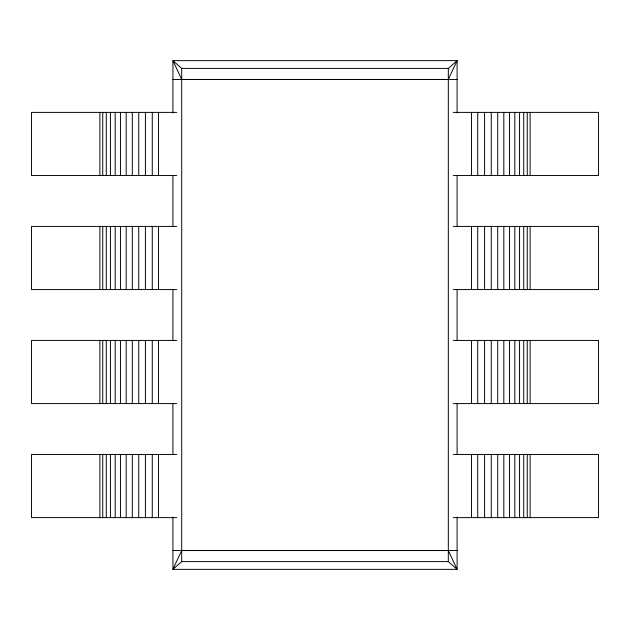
<?xml version="1.0" encoding="UTF-8"?>
<svg xmlns="http://www.w3.org/2000/svg" width="630" height="630" viewBox="0 0 630 630"><rect width="100%" height="100%" fill="white"/><g stroke="black" fill="none" stroke-linecap="round" stroke-linejoin="round"><path stroke-width="0.94" d="M172.919 112.935L172.919 60.645L181.692 68.402L448.324 68.402L457.097 60.645L457.097 112.935M457.097 517.065L457.097 569.355L448.324 561.598L181.692 561.598L172.919 569.355L172.919 517.065M172.919 79.506L457.097 79.506M176.739 112.392L31.5 112.392L31.5 175.542L176.739 175.542M453.261 112.392L598.5 112.392L598.5 175.542L453.261 175.542M176.739 226.414L31.5 226.414L31.5 289.564L176.739 289.564M453.261 226.414L598.5 226.414L598.5 289.564L453.261 289.564M176.739 340.436L31.5 340.436L31.5 403.586L176.739 403.586M453.261 340.436L598.5 340.436L598.5 403.586L453.261 403.586M176.739 454.458L31.5 454.458L31.5 517.608L176.739 517.608M453.261 454.458L598.5 454.458L598.5 517.608L453.261 517.608M172.919 550.494L457.097 550.494M530.121 112.392L530.121 175.542M530.121 226.414L530.121 289.564M530.121 340.436L530.121 403.586M530.121 454.458L530.121 517.608M527.255 112.392L527.255 175.542M527.255 226.414L527.255 289.564M527.255 340.436L527.255 403.586M527.255 454.458L527.255 517.608M523.719 112.392L523.719 175.542M523.719 226.414L523.719 289.564M523.719 340.436L523.719 403.586M523.719 454.458L523.719 517.608M519.561 112.392L519.561 175.542M519.561 226.414L519.561 289.564M519.561 340.436L519.561 403.586M519.561 454.458L519.561 517.608M514.812 112.392L514.812 175.542M514.812 226.414L514.812 289.564M514.812 340.436L514.812 403.586M514.812 454.458L514.812 517.608M509.552 112.392L509.552 175.542M509.552 226.414L509.552 289.564M509.552 340.436L509.552 403.586M509.552 454.458L509.552 517.608M503.819 112.392L503.819 175.542M503.819 226.414L503.819 289.564M503.819 340.436L503.819 403.586M503.819 454.458L503.819 517.608M497.7 112.392L497.7 175.542M497.7 226.414L497.7 289.564M497.7 340.436L497.7 403.586M497.7 454.458L497.7 517.608M491.258 112.392L491.258 175.542M491.258 226.414L491.258 289.564M491.258 340.436L491.258 403.586M491.258 454.458L491.258 517.608M484.58 112.392L484.58 175.542M484.58 226.414L484.58 289.564M484.58 340.436L484.58 403.586M484.58 454.458L484.58 517.608M477.729 112.392L477.729 175.542M477.729 226.414L477.729 289.564M477.729 340.436L477.729 403.586M477.729 454.458L477.729 517.608M471.523 112.392L471.523 175.542M471.523 226.414L471.523 289.564M471.523 340.436L471.523 403.586M471.523 454.458L471.523 517.608M457.097 175.864L457.097 226.012M457.097 289.926L457.097 340.074M457.097 403.988L457.097 454.135M448.324 68.402L448.324 561.598M181.692 68.402L181.692 561.598M172.919 175.864L172.919 226.012M172.919 289.926L172.919 340.074M172.919 403.988L172.919 454.135M158.477 112.392L158.477 175.542M158.477 226.414L158.477 289.564M158.477 340.436L158.477 403.586M158.477 454.458L158.477 517.608M152.271 112.392L152.271 175.542M152.271 226.414L152.271 289.564M152.271 340.436L152.271 403.586M152.271 454.458L152.271 517.608M145.42 112.392L145.42 175.542M145.42 226.414L145.42 289.564M145.42 340.436L145.42 403.586M145.42 454.458L145.42 517.608M138.742 112.392L138.742 175.542M138.742 226.414L138.742 289.564M138.742 340.436L138.742 403.586M138.742 454.458L138.742 517.608M132.3 112.392L132.3 175.542M132.3 226.414L132.3 289.564M132.3 340.436L132.3 403.586M132.3 454.458L132.3 517.608M126.181 112.392L126.181 175.542M126.181 226.414L126.181 289.564M126.181 340.436L126.181 403.586M126.181 454.458L126.181 517.608M120.448 112.392L120.448 175.542M120.448 226.414L120.448 289.564M120.448 340.436L120.448 403.586M120.448 454.458L120.448 517.608M115.188 112.392L115.188 175.542M115.188 226.414L115.188 289.564M115.188 340.436L115.188 403.586M115.188 454.458L115.188 517.608M110.439 112.392L110.439 175.542M110.439 226.414L110.439 289.564M110.439 340.436L110.439 403.586M110.439 454.458L110.439 517.608M106.281 112.392L106.281 175.542M106.281 226.414L106.281 289.564M106.281 340.436L106.281 403.586M106.281 454.458L106.281 517.608M102.745 112.392L102.745 175.542M102.745 226.414L102.745 289.564M102.745 340.436L102.745 403.586M102.745 454.458L102.745 517.608M99.879 112.392L99.879 175.542M99.879 226.414L99.879 289.564M99.879 340.436L99.879 403.586M99.879 454.458L99.879 517.608M181.692 550.549L172.919 569.355L457.097 569.355L448.324 550.549L181.692 550.549M457.097 60.645L448.324 79.451L181.692 79.451L172.919 60.645L457.097 60.645"/></g></svg>
